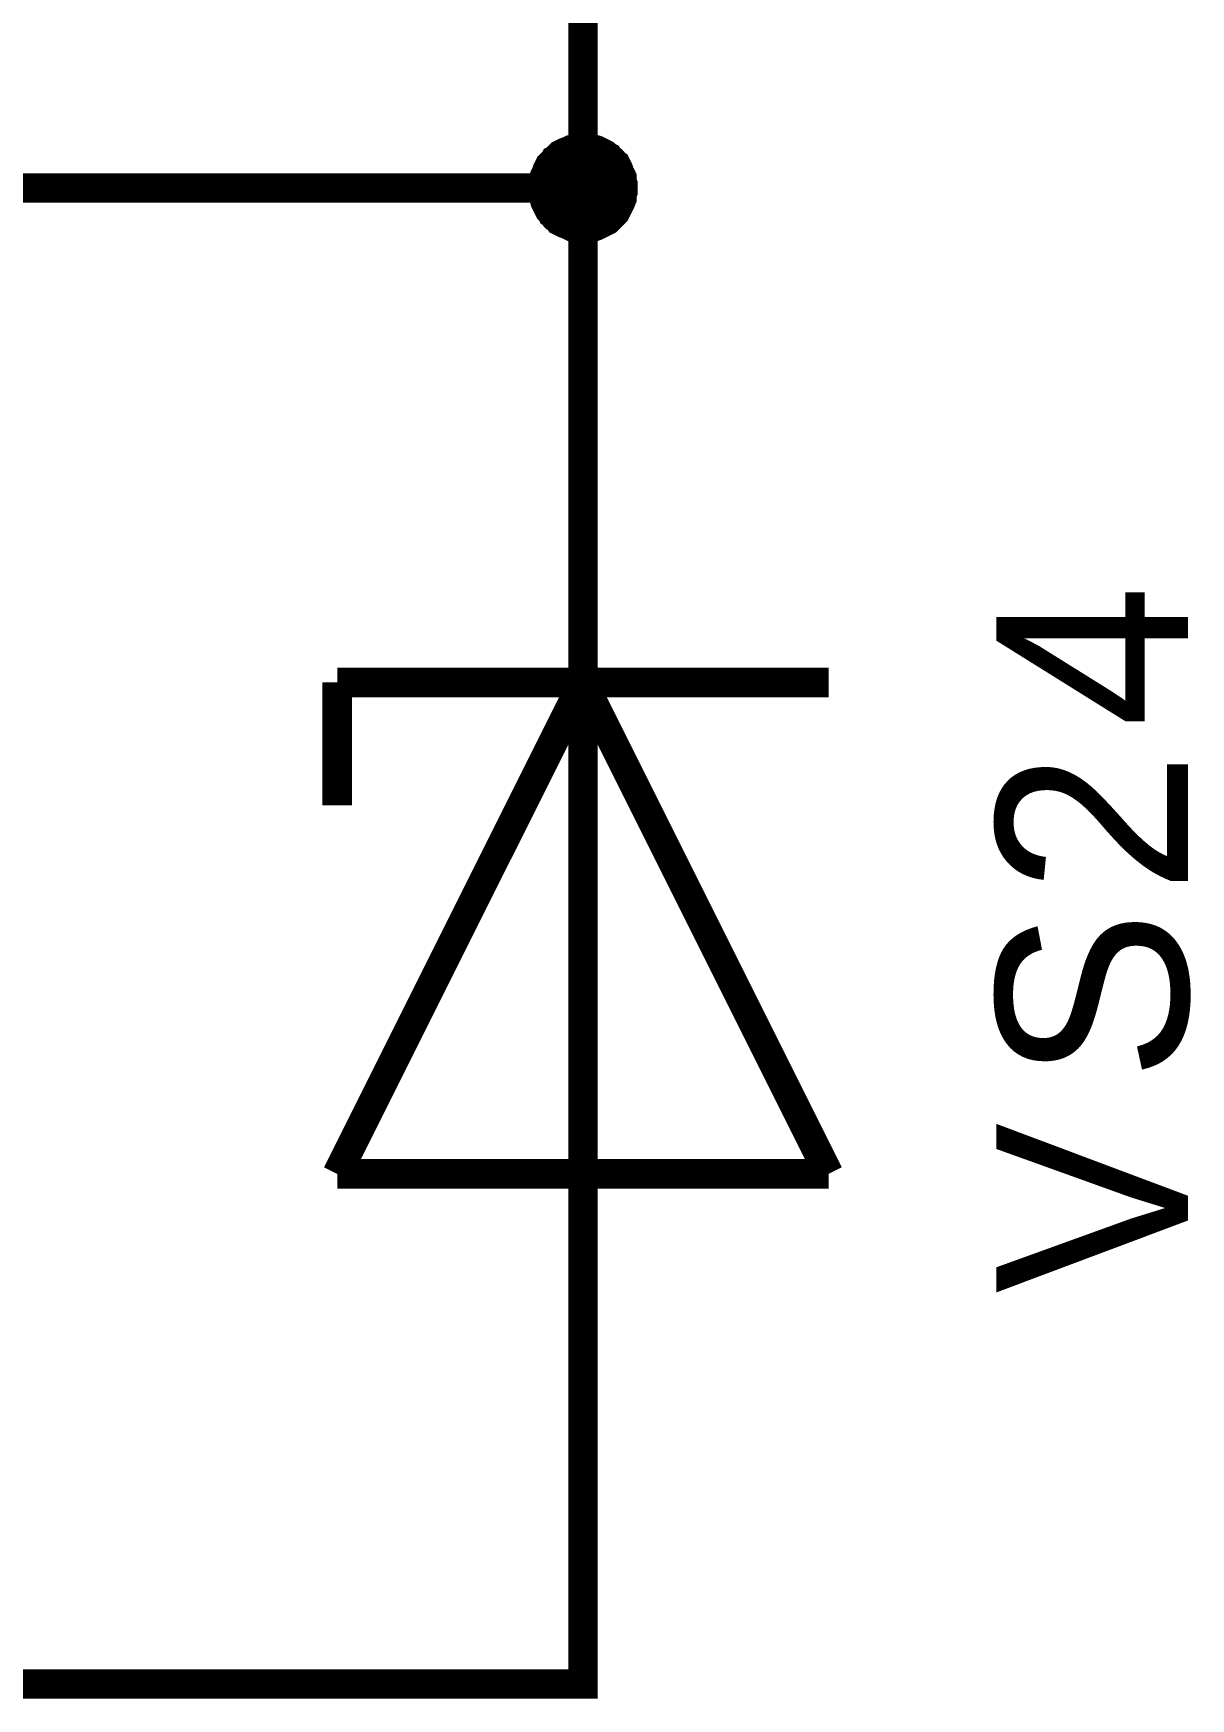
# Model space of a CAD drawing. Header units: millimetres. Extents: x 0 to 20.9, y 0 to 9.5.
# Drawn here: x 8.18 to 8.644, y 5.794 to 6.462 of the extents above; entities that cross this region are included whole.
import ezdxf

# ---------------------------------------------------------------- set-up
doc = ezdxf.new("R2010")
doc.units = ezdxf.units.MM
doc.header["$MEASUREMENT"] = 0
doc.layers.add('Sheet', color=255, linetype='Continuous')

msp = doc.modelspace()

# ---------------------------------------------------------------- linework, layer by layer
at = {"layer": 'Sheet'}
for points, const_width in [([(8.40017, 6.50598), (8.40017, 6.39989), (8.00002, 6.39989)], 0.0118), ([(8.38012, 6.39989), (8.38012, 6.40072), (8.38012, 6.40197), (8.38054, 6.40281), (8.38054, 6.40406), (8.38096, 6.4049), (8.38096, 6.40573), (8.38138, 6.40657), (8.38179, 6.4074), (8.38221, 6.40866), (8.38263, 6.40949), (8.38305, 6.41033), (8.38346, 6.41116), (8.3843, 6.412), (8.38472, 6.41242), (8.38555, 6.41325), (8.38597, 6.41409), (8.38681, 6.4145), (8.38764, 6.41534), (8.38806, 6.41576), (8.38889, 6.41659), (8.38973, 6.41701), (8.39056, 6.41743), (8.3914, 6.41785), (8.39265, 6.41826), (8.39349, 6.41868), (8.39432, 6.4191), (8.39516, 6.4191), (8.39599, 6.41952), (8.39725, 6.41952), (8.39808, 6.41993), (8.39934, 6.41993), (8.40017, 6.41993)], 0.0039), ([(8.38012, 6.39989), (8.38012, 6.40072), (8.38012, 6.40197), (8.38054, 6.40281), (8.38054, 6.40406), (8.38096, 6.4049), (8.38096, 6.40573), (8.38138, 6.40657), (8.38179, 6.4074), (8.38221, 6.40866), (8.38263, 6.40949), (8.38305, 6.41033), (8.38346, 6.41116), (8.3843, 6.412), (8.38472, 6.41242), (8.38555, 6.41325), (8.38597, 6.41409), (8.38681, 6.4145), (8.38764, 6.41534), (8.38806, 6.41576), (8.38889, 6.41659), (8.38973, 6.41701), (8.39056, 6.41743), (8.3914, 6.41785), (8.39265, 6.41826), (8.39349, 6.41868), (8.39432, 6.4191), (8.39516, 6.4191), (8.39599, 6.41952), (8.39725, 6.41952), (8.39808, 6.41993), (8.39934, 6.41993), (8.40017, 6.41993)], 0.0039), ([(8.38012, 6.39989), (8.38012, 6.40072), (8.38012, 6.40197), (8.38054, 6.40281), (8.38054, 6.40406), (8.38096, 6.4049), (8.38096, 6.40573), (8.38138, 6.40657), (8.38179, 6.4074), (8.38221, 6.40866), (8.38263, 6.40949), (8.38305, 6.41033), (8.38346, 6.41116), (8.3843, 6.412), (8.38472, 6.41242), (8.38555, 6.41325), (8.38597, 6.41409), (8.38681, 6.4145), (8.38764, 6.41534), (8.38806, 6.41576), (8.38889, 6.41659), (8.38973, 6.41701), (8.39056, 6.41743), (8.3914, 6.41785), (8.39265, 6.41826), (8.39349, 6.41868), (8.39432, 6.4191), (8.39516, 6.4191), (8.39599, 6.41952), (8.39725, 6.41952), (8.39808, 6.41993), (8.39934, 6.41993), (8.40017, 6.41993)], 0.0039), ([(8.38012, 6.39989), (8.38012, 6.40072), (8.38012, 6.40197), (8.38054, 6.40281), (8.38054, 6.40406), (8.38096, 6.4049), (8.38096, 6.40573), (8.38138, 6.40657), (8.38179, 6.4074), (8.38221, 6.40866), (8.38263, 6.40949), (8.38305, 6.41033), (8.38346, 6.41116), (8.3843, 6.412), (8.38472, 6.41242), (8.38555, 6.41325), (8.38597, 6.41409), (8.38681, 6.4145), (8.38764, 6.41534), (8.38806, 6.41576), (8.38889, 6.41659), (8.38973, 6.41701), (8.39056, 6.41743), (8.3914, 6.41785), (8.39265, 6.41826), (8.39349, 6.41868), (8.39432, 6.4191), (8.39516, 6.4191), (8.39599, 6.41952), (8.39725, 6.41952), (8.39808, 6.41993), (8.39934, 6.41993), (8.40017, 6.41993)], 0.0039), ([(8.38012, 6.39989), (8.38012, 6.40072), (8.38012, 6.40197), (8.38054, 6.40281), (8.38054, 6.40406), (8.38096, 6.4049), (8.38096, 6.40573), (8.38138, 6.40657), (8.38179, 6.4074), (8.38221, 6.40866), (8.38263, 6.40949), (8.38305, 6.41033), (8.38346, 6.41116), (8.3843, 6.412), (8.38472, 6.41242), (8.38555, 6.41325), (8.38597, 6.41409), (8.38681, 6.4145), (8.38764, 6.41534), (8.38806, 6.41576), (8.38889, 6.41659), (8.38973, 6.41701), (8.39056, 6.41743), (8.3914, 6.41785), (8.39265, 6.41826), (8.39349, 6.41868), (8.39432, 6.4191), (8.39516, 6.4191), (8.39599, 6.41952), (8.39725, 6.41952), (8.39808, 6.41993), (8.39934, 6.41993), (8.40017, 6.41993)], 0.0039), ([(8.38012, 6.39989), (8.38012, 6.40072), (8.38012, 6.40197), (8.38054, 6.40281), (8.38054, 6.40406), (8.38096, 6.4049), (8.38096, 6.40573), (8.38138, 6.40657), (8.38179, 6.4074), (8.38221, 6.40866), (8.38263, 6.40949), (8.38305, 6.41033), (8.38346, 6.41116), (8.3843, 6.412), (8.38472, 6.41242), (8.38555, 6.41325), (8.38597, 6.41409), (8.38681, 6.4145), (8.38764, 6.41534), (8.38806, 6.41576), (8.38889, 6.41659), (8.38973, 6.41701), (8.39056, 6.41743), (8.3914, 6.41785), (8.39265, 6.41826), (8.39349, 6.41868), (8.39432, 6.4191), (8.39516, 6.4191), (8.39599, 6.41952), (8.39725, 6.41952), (8.39808, 6.41993), (8.39934, 6.41993), (8.40017, 6.41993)], 0.0039), ([(8.38012, 6.39989), (8.38012, 6.40072), (8.38012, 6.40197), (8.38054, 6.40281), (8.38054, 6.40406), (8.38096, 6.4049), (8.38096, 6.40573), (8.38138, 6.40657), (8.38179, 6.4074), (8.38221, 6.40866), (8.38263, 6.40949), (8.38305, 6.41033), (8.38346, 6.41116), (8.3843, 6.412), (8.38472, 6.41242), (8.38555, 6.41325), (8.38597, 6.41409), (8.38681, 6.4145), (8.38764, 6.41534), (8.38806, 6.41576), (8.38889, 6.41659), (8.38973, 6.41701), (8.39056, 6.41743), (8.3914, 6.41785), (8.39265, 6.41826), (8.39349, 6.41868), (8.39432, 6.4191), (8.39516, 6.4191), (8.39599, 6.41952), (8.39725, 6.41952), (8.39808, 6.41993), (8.39934, 6.41993), (8.40017, 6.41993)], 0.0039), ([(8.38012, 6.39989), (8.38012, 6.40072), (8.38012, 6.40197), (8.38054, 6.40281), (8.38054, 6.40406), (8.38096, 6.4049), (8.38096, 6.40573), (8.38138, 6.40657), (8.38179, 6.4074), (8.38221, 6.40866), (8.38263, 6.40949), (8.38305, 6.41033), (8.38346, 6.41116), (8.3843, 6.412), (8.38472, 6.41242), (8.38555, 6.41325), (8.38597, 6.41409), (8.38681, 6.4145), (8.38764, 6.41534), (8.38806, 6.41576), (8.38889, 6.41659), (8.38973, 6.41701), (8.39056, 6.41743), (8.3914, 6.41785), (8.39265, 6.41826), (8.39349, 6.41868), (8.39432, 6.4191), (8.39516, 6.4191), (8.39599, 6.41952), (8.39725, 6.41952), (8.39808, 6.41993), (8.39934, 6.41993), (8.40017, 6.41993)], 0.0039), ([(8.40017, 6.41993), (8.40017, 6.41993)], 0.0039), ([(8.40017, 6.41993), (8.40142, 6.41993), (8.40226, 6.41993), (8.4031, 6.41952), (8.40435, 6.41952), (8.40518, 6.4191), (8.40602, 6.4191), (8.40727, 6.41868), (8.40811, 6.41826), (8.40894, 6.41785), (8.40978, 6.41743), (8.41061, 6.41701), (8.41145, 6.41659), (8.41228, 6.41576), (8.41312, 6.41534), (8.41354, 6.4145), (8.41437, 6.41409), (8.41521, 6.41325), (8.41563, 6.41242), (8.41646, 6.412), (8.41688, 6.41116), (8.4173, 6.41033), (8.41771, 6.40949), (8.41813, 6.40866), (8.41855, 6.4074), (8.41897, 6.40657), (8.41939, 6.40573), (8.4198, 6.4049), (8.4198, 6.40406), (8.4198, 6.40281), (8.42022, 6.40197), (8.42022, 6.40072), (8.42022, 6.39989)], 0.0039), ([(8.40017, 6.41993), (8.40017, 6.41993)], 0.0039), ([(8.40017, 6.41993), (8.40142, 6.41993), (8.40226, 6.41993), (8.4031, 6.41952), (8.40435, 6.41952), (8.40518, 6.4191), (8.40602, 6.4191), (8.40727, 6.41868), (8.40811, 6.41826), (8.40894, 6.41785), (8.40978, 6.41743), (8.41061, 6.41701), (8.41145, 6.41659), (8.41228, 6.41576), (8.41312, 6.41534), (8.41354, 6.4145), (8.41437, 6.41409), (8.41521, 6.41325), (8.41563, 6.41242), (8.41646, 6.412), (8.41688, 6.41116), (8.4173, 6.41033), (8.41771, 6.40949), (8.41813, 6.40866), (8.41855, 6.4074), (8.41897, 6.40657), (8.41939, 6.40573), (8.4198, 6.4049), (8.4198, 6.40406), (8.4198, 6.40281), (8.42022, 6.40197), (8.42022, 6.40072), (8.42022, 6.39989)], 0.0039), ([(8.40017, 6.41993), (8.40017, 6.41993)], 0.0039), ([(8.40017, 6.41993), (8.40142, 6.41993), (8.40226, 6.41993), (8.4031, 6.41952), (8.40435, 6.41952), (8.40518, 6.4191), (8.40602, 6.4191), (8.40727, 6.41868), (8.40811, 6.41826), (8.40894, 6.41785), (8.40978, 6.41743), (8.41061, 6.41701), (8.41145, 6.41659), (8.41228, 6.41576), (8.41312, 6.41534), (8.41354, 6.4145), (8.41437, 6.41409), (8.41521, 6.41325), (8.41563, 6.41242), (8.41646, 6.412), (8.41688, 6.41116), (8.4173, 6.41033), (8.41771, 6.40949), (8.41813, 6.40866), (8.41855, 6.4074), (8.41897, 6.40657), (8.41939, 6.40573), (8.4198, 6.4049), (8.4198, 6.40406), (8.4198, 6.40281), (8.42022, 6.40197), (8.42022, 6.40072), (8.42022, 6.39989)], 0.0039), ([(8.40017, 6.41993), (8.40017, 6.41993)], 0.0039), ([(8.40017, 6.41993), (8.40142, 6.41993), (8.40226, 6.41993), (8.4031, 6.41952), (8.40435, 6.41952), (8.40518, 6.4191), (8.40602, 6.4191), (8.40727, 6.41868), (8.40811, 6.41826), (8.40894, 6.41785), (8.40978, 6.41743), (8.41061, 6.41701), (8.41145, 6.41659), (8.41228, 6.41576), (8.41312, 6.41534), (8.41354, 6.4145), (8.41437, 6.41409), (8.41521, 6.41325), (8.41563, 6.41242), (8.41646, 6.412), (8.41688, 6.41116), (8.4173, 6.41033), (8.41771, 6.40949), (8.41813, 6.40866), (8.41855, 6.4074), (8.41897, 6.40657), (8.41939, 6.40573), (8.4198, 6.4049), (8.4198, 6.40406), (8.4198, 6.40281), (8.42022, 6.40197), (8.42022, 6.40072), (8.42022, 6.39989)], 0.0039), ([(8.40017, 6.41993), (8.40017, 6.41993)], 0.0039), ([(8.40017, 6.41993), (8.40142, 6.41993), (8.40226, 6.41993), (8.4031, 6.41952), (8.40435, 6.41952), (8.40518, 6.4191), (8.40602, 6.4191), (8.40727, 6.41868), (8.40811, 6.41826), (8.40894, 6.41785), (8.40978, 6.41743), (8.41061, 6.41701), (8.41145, 6.41659), (8.41228, 6.41576), (8.41312, 6.41534), (8.41354, 6.4145), (8.41437, 6.41409), (8.41521, 6.41325), (8.41563, 6.41242), (8.41646, 6.412), (8.41688, 6.41116), (8.4173, 6.41033), (8.41771, 6.40949), (8.41813, 6.40866), (8.41855, 6.4074), (8.41897, 6.40657), (8.41939, 6.40573), (8.4198, 6.4049), (8.4198, 6.40406), (8.4198, 6.40281), (8.42022, 6.40197), (8.42022, 6.40072), (8.42022, 6.39989)], 0.0039), ([(8.40017, 6.41993), (8.40017, 6.41993)], 0.0039), ([(8.40017, 6.41993), (8.40142, 6.41993), (8.40226, 6.41993), (8.4031, 6.41952), (8.40435, 6.41952), (8.40518, 6.4191), (8.40602, 6.4191), (8.40727, 6.41868), (8.40811, 6.41826), (8.40894, 6.41785), (8.40978, 6.41743), (8.41061, 6.41701), (8.41145, 6.41659), (8.41228, 6.41576), (8.41312, 6.41534), (8.41354, 6.4145), (8.41437, 6.41409), (8.41521, 6.41325), (8.41563, 6.41242), (8.41646, 6.412), (8.41688, 6.41116), (8.4173, 6.41033), (8.41771, 6.40949), (8.41813, 6.40866), (8.41855, 6.4074), (8.41897, 6.40657), (8.41939, 6.40573), (8.4198, 6.4049), (8.4198, 6.40406), (8.4198, 6.40281), (8.42022, 6.40197), (8.42022, 6.40072), (8.42022, 6.39989)], 0.0039), ([(8.40017, 6.41993), (8.40017, 6.41993)], 0.0039), ([(8.40017, 6.41993), (8.40142, 6.41993), (8.40226, 6.41993), (8.4031, 6.41952), (8.40435, 6.41952), (8.40518, 6.4191), (8.40602, 6.4191), (8.40727, 6.41868), (8.40811, 6.41826), (8.40894, 6.41785), (8.40978, 6.41743), (8.41061, 6.41701), (8.41145, 6.41659), (8.41228, 6.41576), (8.41312, 6.41534), (8.41354, 6.4145), (8.41437, 6.41409), (8.41521, 6.41325), (8.41563, 6.41242), (8.41646, 6.412), (8.41688, 6.41116), (8.4173, 6.41033), (8.41771, 6.40949), (8.41813, 6.40866), (8.41855, 6.4074), (8.41897, 6.40657), (8.41939, 6.40573), (8.4198, 6.4049), (8.4198, 6.40406), (8.4198, 6.40281), (8.42022, 6.40197), (8.42022, 6.40072), (8.42022, 6.39989)], 0.0039), ([(8.40017, 6.41993), (8.40017, 6.41993)], 0.0039), ([(8.40017, 6.41993), (8.40142, 6.41993), (8.40226, 6.41993), (8.4031, 6.41952), (8.40435, 6.41952), (8.40518, 6.4191), (8.40602, 6.4191), (8.40727, 6.41868), (8.40811, 6.41826), (8.40894, 6.41785), (8.40978, 6.41743), (8.41061, 6.41701), (8.41145, 6.41659), (8.41228, 6.41576), (8.41312, 6.41534), (8.41354, 6.4145), (8.41437, 6.41409), (8.41521, 6.41325), (8.41563, 6.41242), (8.41646, 6.412), (8.41688, 6.41116), (8.4173, 6.41033), (8.41771, 6.40949), (8.41813, 6.40866), (8.41855, 6.4074), (8.41897, 6.40657), (8.41939, 6.40573), (8.4198, 6.4049), (8.4198, 6.40406), (8.4198, 6.40281), (8.42022, 6.40197), (8.42022, 6.40072), (8.42022, 6.39989)], 0.0039), ([(8.40017, 6.37984), (8.39934, 6.37984), (8.39808, 6.37984), (8.39725, 6.38025), (8.39599, 6.38025), (8.39516, 6.38025), (8.39432, 6.38067), (8.39349, 6.38109), (8.39265, 6.38151), (8.3914, 6.38192), (8.39056, 6.38234), (8.38973, 6.38276), (8.38889, 6.38318), (8.38806, 6.3836), (8.38764, 6.38443), (8.38681, 6.38485), (8.38597, 6.38568), (8.38555, 6.38652), (8.38472, 6.38694), (8.3843, 6.38777), (8.38346, 6.38861), (8.38305, 6.38944), (8.38263, 6.39028), (8.38221, 6.39111), (8.38179, 6.39195), (8.38138, 6.39278), (8.38096, 6.39404), (8.38096, 6.39487), (8.38054, 6.39571), (8.38054, 6.39696), (8.38012, 6.3978), (8.38012, 6.39863), (8.38012, 6.39989)], 0.0039), ([(8.38012, 6.39989), (8.38012, 6.39989)], 0.0039), ([(8.40017, 6.37984), (8.39934, 6.37984), (8.39808, 6.37984), (8.39725, 6.38025), (8.39599, 6.38025), (8.39516, 6.38025), (8.39432, 6.38067), (8.39349, 6.38109), (8.39265, 6.38151), (8.3914, 6.38192), (8.39056, 6.38234), (8.38973, 6.38276), (8.38889, 6.38318), (8.38806, 6.3836), (8.38764, 6.38443), (8.38681, 6.38485), (8.38597, 6.38568), (8.38555, 6.38652), (8.38472, 6.38694), (8.3843, 6.38777), (8.38346, 6.38861), (8.38305, 6.38944), (8.38263, 6.39028), (8.38221, 6.39111), (8.38179, 6.39195), (8.38138, 6.39278), (8.38096, 6.39404), (8.38096, 6.39487), (8.38054, 6.39571), (8.38054, 6.39696), (8.38012, 6.3978), (8.38012, 6.39863), (8.38012, 6.39989)], 0.0039), ([(8.38012, 6.39989), (8.38012, 6.39989)], 0.0039), ([(8.40017, 6.37984), (8.39934, 6.37984), (8.39808, 6.37984), (8.39725, 6.38025), (8.39599, 6.38025), (8.39516, 6.38025), (8.39432, 6.38067), (8.39349, 6.38109), (8.39265, 6.38151), (8.3914, 6.38192), (8.39056, 6.38234), (8.38973, 6.38276), (8.38889, 6.38318), (8.38806, 6.3836), (8.38764, 6.38443), (8.38681, 6.38485), (8.38597, 6.38568), (8.38555, 6.38652), (8.38472, 6.38694), (8.3843, 6.38777), (8.38346, 6.38861), (8.38305, 6.38944), (8.38263, 6.39028), (8.38221, 6.39111), (8.38179, 6.39195), (8.38138, 6.39278), (8.38096, 6.39404), (8.38096, 6.39487), (8.38054, 6.39571), (8.38054, 6.39696), (8.38012, 6.3978), (8.38012, 6.39863), (8.38012, 6.39989)], 0.0039), ([(8.38012, 6.39989), (8.38012, 6.39989)], 0.0039), ([(8.40017, 6.37984), (8.39934, 6.37984), (8.39808, 6.37984), (8.39725, 6.38025), (8.39599, 6.38025), (8.39516, 6.38025), (8.39432, 6.38067), (8.39349, 6.38109), (8.39265, 6.38151), (8.3914, 6.38192), (8.39056, 6.38234), (8.38973, 6.38276), (8.38889, 6.38318), (8.38806, 6.3836), (8.38764, 6.38443), (8.38681, 6.38485), (8.38597, 6.38568), (8.38555, 6.38652), (8.38472, 6.38694), (8.3843, 6.38777), (8.38346, 6.38861), (8.38305, 6.38944), (8.38263, 6.39028), (8.38221, 6.39111), (8.38179, 6.39195), (8.38138, 6.39278), (8.38096, 6.39404), (8.38096, 6.39487), (8.38054, 6.39571), (8.38054, 6.39696), (8.38012, 6.3978), (8.38012, 6.39863), (8.38012, 6.39989)], 0.0039), ([(8.38012, 6.39989), (8.38012, 6.39989)], 0.0039), ([(8.40017, 6.37984), (8.39934, 6.37984), (8.39808, 6.37984), (8.39725, 6.38025), (8.39599, 6.38025), (8.39516, 6.38025), (8.39432, 6.38067), (8.39349, 6.38109), (8.39265, 6.38151), (8.3914, 6.38192), (8.39056, 6.38234), (8.38973, 6.38276), (8.38889, 6.38318), (8.38806, 6.3836), (8.38764, 6.38443), (8.38681, 6.38485), (8.38597, 6.38568), (8.38555, 6.38652), (8.38472, 6.38694), (8.3843, 6.38777), (8.38346, 6.38861), (8.38305, 6.38944), (8.38263, 6.39028), (8.38221, 6.39111), (8.38179, 6.39195), (8.38138, 6.39278), (8.38096, 6.39404), (8.38096, 6.39487), (8.38054, 6.39571), (8.38054, 6.39696), (8.38012, 6.3978), (8.38012, 6.39863), (8.38012, 6.39989)], 0.0039), ([(8.38012, 6.39989), (8.38012, 6.39989)], 0.0039), ([(8.40017, 6.37984), (8.39934, 6.37984), (8.39808, 6.37984), (8.39725, 6.38025), (8.39599, 6.38025), (8.39516, 6.38025), (8.39432, 6.38067), (8.39349, 6.38109), (8.39265, 6.38151), (8.3914, 6.38192), (8.39056, 6.38234), (8.38973, 6.38276), (8.38889, 6.38318), (8.38806, 6.3836), (8.38764, 6.38443), (8.38681, 6.38485), (8.38597, 6.38568), (8.38555, 6.38652), (8.38472, 6.38694), (8.3843, 6.38777), (8.38346, 6.38861), (8.38305, 6.38944), (8.38263, 6.39028), (8.38221, 6.39111), (8.38179, 6.39195), (8.38138, 6.39278), (8.38096, 6.39404), (8.38096, 6.39487), (8.38054, 6.39571), (8.38054, 6.39696), (8.38012, 6.3978), (8.38012, 6.39863), (8.38012, 6.39989)], 0.0039), ([(8.38012, 6.39989), (8.38012, 6.39989)], 0.0039), ([(8.40017, 6.37984), (8.39934, 6.37984), (8.39808, 6.37984), (8.39725, 6.38025), (8.39599, 6.38025), (8.39516, 6.38025), (8.39432, 6.38067), (8.39349, 6.38109), (8.39265, 6.38151), (8.3914, 6.38192), (8.39056, 6.38234), (8.38973, 6.38276), (8.38889, 6.38318), (8.38806, 6.3836), (8.38764, 6.38443), (8.38681, 6.38485), (8.38597, 6.38568), (8.38555, 6.38652), (8.38472, 6.38694), (8.3843, 6.38777), (8.38346, 6.38861), (8.38305, 6.38944), (8.38263, 6.39028), (8.38221, 6.39111), (8.38179, 6.39195), (8.38138, 6.39278), (8.38096, 6.39404), (8.38096, 6.39487), (8.38054, 6.39571), (8.38054, 6.39696), (8.38012, 6.3978), (8.38012, 6.39863), (8.38012, 6.39989)], 0.0039), ([(8.38012, 6.39989), (8.38012, 6.39989)], 0.0039), ([(8.40017, 6.37984), (8.39934, 6.37984), (8.39808, 6.37984), (8.39725, 6.38025), (8.39599, 6.38025), (8.39516, 6.38025), (8.39432, 6.38067), (8.39349, 6.38109), (8.39265, 6.38151), (8.3914, 6.38192), (8.39056, 6.38234), (8.38973, 6.38276), (8.38889, 6.38318), (8.38806, 6.3836), (8.38764, 6.38443), (8.38681, 6.38485), (8.38597, 6.38568), (8.38555, 6.38652), (8.38472, 6.38694), (8.3843, 6.38777), (8.38346, 6.38861), (8.38305, 6.38944), (8.38263, 6.39028), (8.38221, 6.39111), (8.38179, 6.39195), (8.38138, 6.39278), (8.38096, 6.39404), (8.38096, 6.39487), (8.38054, 6.39571), (8.38054, 6.39696), (8.38012, 6.3978), (8.38012, 6.39863), (8.38012, 6.39989)], 0.0039), ([(8.38012, 6.39989), (8.38012, 6.39989)], 0.0039), ([(8.40017, 6.29964), (8.40017, 6.39989)], 0.0118), ([(8.42022, 6.39989), (8.42022, 6.39863), (8.42022, 6.3978), (8.4198, 6.39696), (8.4198, 6.39571), (8.4198, 6.39487), (8.41939, 6.39404), (8.41897, 6.39278), (8.41855, 6.39195), (8.41813, 6.39111), (8.41771, 6.39028), (8.4173, 6.38944), (8.41688, 6.38861), (8.41646, 6.38777), (8.41563, 6.38694), (8.41521, 6.38652), (8.41437, 6.38568), (8.41354, 6.38485), (8.41312, 6.38443), (8.41228, 6.3836), (8.41145, 6.38318), (8.41061, 6.38276), (8.40978, 6.38234), (8.40894, 6.38192), (8.40811, 6.38151), (8.40727, 6.38109), (8.40602, 6.38067), (8.40518, 6.38025), (8.40435, 6.38025), (8.4031, 6.38025), (8.40226, 6.37984), (8.40142, 6.37984), (8.40017, 6.37984)], 0.0039), ([(8.42022, 6.39989), (8.42022, 6.39863), (8.42022, 6.3978), (8.4198, 6.39696), (8.4198, 6.39571), (8.4198, 6.39487), (8.41939, 6.39404), (8.41897, 6.39278), (8.41855, 6.39195), (8.41813, 6.39111), (8.41771, 6.39028), (8.4173, 6.38944), (8.41688, 6.38861), (8.41646, 6.38777), (8.41563, 6.38694), (8.41521, 6.38652), (8.41437, 6.38568), (8.41354, 6.38485), (8.41312, 6.38443), (8.41228, 6.3836), (8.41145, 6.38318), (8.41061, 6.38276), (8.40978, 6.38234), (8.40894, 6.38192), (8.40811, 6.38151), (8.40727, 6.38109), (8.40602, 6.38067), (8.40518, 6.38025), (8.40435, 6.38025), (8.4031, 6.38025), (8.40226, 6.37984), (8.40142, 6.37984), (8.40017, 6.37984)], 0.0039), ([(8.42022, 6.39989), (8.42022, 6.39863), (8.42022, 6.3978), (8.4198, 6.39696), (8.4198, 6.39571), (8.4198, 6.39487), (8.41939, 6.39404), (8.41897, 6.39278), (8.41855, 6.39195), (8.41813, 6.39111), (8.41771, 6.39028), (8.4173, 6.38944), (8.41688, 6.38861), (8.41646, 6.38777), (8.41563, 6.38694), (8.41521, 6.38652), (8.41437, 6.38568), (8.41354, 6.38485), (8.41312, 6.38443), (8.41228, 6.3836), (8.41145, 6.38318), (8.41061, 6.38276), (8.40978, 6.38234), (8.40894, 6.38192), (8.40811, 6.38151), (8.40727, 6.38109), (8.40602, 6.38067), (8.40518, 6.38025), (8.40435, 6.38025), (8.4031, 6.38025), (8.40226, 6.37984), (8.40142, 6.37984), (8.40017, 6.37984)], 0.0039), ([(8.42022, 6.39989), (8.42022, 6.39863), (8.42022, 6.3978), (8.4198, 6.39696), (8.4198, 6.39571), (8.4198, 6.39487), (8.41939, 6.39404), (8.41897, 6.39278), (8.41855, 6.39195), (8.41813, 6.39111), (8.41771, 6.39028), (8.4173, 6.38944), (8.41688, 6.38861), (8.41646, 6.38777), (8.41563, 6.38694), (8.41521, 6.38652), (8.41437, 6.38568), (8.41354, 6.38485), (8.41312, 6.38443), (8.41228, 6.3836), (8.41145, 6.38318), (8.41061, 6.38276), (8.40978, 6.38234), (8.40894, 6.38192), (8.40811, 6.38151), (8.40727, 6.38109), (8.40602, 6.38067), (8.40518, 6.38025), (8.40435, 6.38025), (8.4031, 6.38025), (8.40226, 6.37984), (8.40142, 6.37984), (8.40017, 6.37984)], 0.0039), ([(8.42022, 6.39989), (8.42022, 6.39863), (8.42022, 6.3978), (8.4198, 6.39696), (8.4198, 6.39571), (8.4198, 6.39487), (8.41939, 6.39404), (8.41897, 6.39278), (8.41855, 6.39195), (8.41813, 6.39111), (8.41771, 6.39028), (8.4173, 6.38944), (8.41688, 6.38861), (8.41646, 6.38777), (8.41563, 6.38694), (8.41521, 6.38652), (8.41437, 6.38568), (8.41354, 6.38485), (8.41312, 6.38443), (8.41228, 6.3836), (8.41145, 6.38318), (8.41061, 6.38276), (8.40978, 6.38234), (8.40894, 6.38192), (8.40811, 6.38151), (8.40727, 6.38109), (8.40602, 6.38067), (8.40518, 6.38025), (8.40435, 6.38025), (8.4031, 6.38025), (8.40226, 6.37984), (8.40142, 6.37984), (8.40017, 6.37984)], 0.0039), ([(8.42022, 6.39989), (8.42022, 6.39863), (8.42022, 6.3978), (8.4198, 6.39696), (8.4198, 6.39571), (8.4198, 6.39487), (8.41939, 6.39404), (8.41897, 6.39278), (8.41855, 6.39195), (8.41813, 6.39111), (8.41771, 6.39028), (8.4173, 6.38944), (8.41688, 6.38861), (8.41646, 6.38777), (8.41563, 6.38694), (8.41521, 6.38652), (8.41437, 6.38568), (8.41354, 6.38485), (8.41312, 6.38443), (8.41228, 6.3836), (8.41145, 6.38318), (8.41061, 6.38276), (8.40978, 6.38234), (8.40894, 6.38192), (8.40811, 6.38151), (8.40727, 6.38109), (8.40602, 6.38067), (8.40518, 6.38025), (8.40435, 6.38025), (8.4031, 6.38025), (8.40226, 6.37984), (8.40142, 6.37984), (8.40017, 6.37984)], 0.0039), ([(8.42022, 6.39989), (8.42022, 6.39863), (8.42022, 6.3978), (8.4198, 6.39696), (8.4198, 6.39571), (8.4198, 6.39487), (8.41939, 6.39404), (8.41897, 6.39278), (8.41855, 6.39195), (8.41813, 6.39111), (8.41771, 6.39028), (8.4173, 6.38944), (8.41688, 6.38861), (8.41646, 6.38777), (8.41563, 6.38694), (8.41521, 6.38652), (8.41437, 6.38568), (8.41354, 6.38485), (8.41312, 6.38443), (8.41228, 6.3836), (8.41145, 6.38318), (8.41061, 6.38276), (8.40978, 6.38234), (8.40894, 6.38192), (8.40811, 6.38151), (8.40727, 6.38109), (8.40602, 6.38067), (8.40518, 6.38025), (8.40435, 6.38025), (8.4031, 6.38025), (8.40226, 6.37984), (8.40142, 6.37984), (8.40017, 6.37984)], 0.0039), ([(8.42022, 6.39989), (8.42022, 6.39863), (8.42022, 6.3978), (8.4198, 6.39696), (8.4198, 6.39571), (8.4198, 6.39487), (8.41939, 6.39404), (8.41897, 6.39278), (8.41855, 6.39195), (8.41813, 6.39111), (8.41771, 6.39028), (8.4173, 6.38944), (8.41688, 6.38861), (8.41646, 6.38777), (8.41563, 6.38694), (8.41521, 6.38652), (8.41437, 6.38568), (8.41354, 6.38485), (8.41312, 6.38443), (8.41228, 6.3836), (8.41145, 6.38318), (8.41061, 6.38276), (8.40978, 6.38234), (8.40894, 6.38192), (8.40811, 6.38151), (8.40727, 6.38109), (8.40602, 6.38067), (8.40518, 6.38025), (8.40435, 6.38025), (8.4031, 6.38025), (8.40226, 6.37984), (8.40142, 6.37984), (8.40017, 6.37984)], 0.0039), ([(8.42022, 6.39989), (8.42022, 6.39989), (8.42022, 6.39989), (8.42022, 6.39989), (8.42022, 6.39989), (8.42022, 6.39989), (8.42022, 6.39989), (8.42022, 6.39989), (8.42022, 6.39989), (8.42022, 6.39989), (8.42022, 6.39989), (8.42022, 6.39989), (8.42022, 6.39989), (8.42022, 6.39989), (8.42022, 6.39989), (8.42022, 6.39989), (8.42022, 6.39989), (8.42022, 6.39989), (8.42022, 6.39989), (8.42022, 6.39989), (8.42022, 6.39989), (8.42022, 6.39989), (8.42022, 6.39989), (8.42022, 6.39989), (8.42022, 6.39989), (8.42022, 6.39989), (8.42022, 6.39989), (8.42022, 6.39989), (8.42022, 6.39989), (8.42022, 6.39989), (8.42022, 6.39989), (8.42022, 6.39989), (8.42022, 6.39989)], 0.0039), ([(8.42022, 6.39989), (8.42022, 6.39989)], 0.0039), ([(8.42022, 6.39989), (8.42022, 6.39989), (8.42022, 6.39989), (8.42022, 6.39989), (8.42022, 6.39989), (8.42022, 6.39989), (8.42022, 6.39989), (8.42022, 6.39989), (8.42022, 6.39989), (8.42022, 6.39989), (8.42022, 6.39989), (8.42022, 6.39989), (8.42022, 6.39989), (8.42022, 6.39989), (8.42022, 6.39989), (8.42022, 6.39989), (8.42022, 6.39989), (8.42022, 6.39989), (8.42022, 6.39989), (8.42022, 6.39989), (8.42022, 6.39989), (8.42022, 6.39989), (8.42022, 6.39989), (8.42022, 6.39989), (8.42022, 6.39989), (8.42022, 6.39989), (8.42022, 6.39989), (8.42022, 6.39989), (8.42022, 6.39989), (8.42022, 6.39989), (8.42022, 6.39989), (8.42022, 6.39989), (8.42022, 6.39989)], 0.0039), ([(8.42022, 6.39989), (8.42022, 6.39989)], 0.0039), ([(8.42022, 6.39989), (8.42022, 6.39989), (8.42022, 6.39989), (8.42022, 6.39989), (8.42022, 6.39989), (8.42022, 6.39989), (8.42022, 6.39989), (8.42022, 6.39989), (8.42022, 6.39989), (8.42022, 6.39989), (8.42022, 6.39989), (8.42022, 6.39989), (8.42022, 6.39989), (8.42022, 6.39989), (8.42022, 6.39989), (8.42022, 6.39989), (8.42022, 6.39989), (8.42022, 6.39989), (8.42022, 6.39989), (8.42022, 6.39989), (8.42022, 6.39989), (8.42022, 6.39989), (8.42022, 6.39989), (8.42022, 6.39989), (8.42022, 6.39989), (8.42022, 6.39989), (8.42022, 6.39989), (8.42022, 6.39989), (8.42022, 6.39989), (8.42022, 6.39989), (8.42022, 6.39989), (8.42022, 6.39989), (8.42022, 6.39989)], 0.0039), ([(8.42022, 6.39989), (8.42022, 6.39989)], 0.0039), ([(8.42022, 6.39989), (8.42022, 6.39989), (8.42022, 6.39989), (8.42022, 6.39989), (8.42022, 6.39989), (8.42022, 6.39989), (8.42022, 6.39989), (8.42022, 6.39989), (8.42022, 6.39989), (8.42022, 6.39989), (8.42022, 6.39989), (8.42022, 6.39989), (8.42022, 6.39989), (8.42022, 6.39989), (8.42022, 6.39989), (8.42022, 6.39989), (8.42022, 6.39989), (8.42022, 6.39989), (8.42022, 6.39989), (8.42022, 6.39989), (8.42022, 6.39989), (8.42022, 6.39989), (8.42022, 6.39989), (8.42022, 6.39989), (8.42022, 6.39989), (8.42022, 6.39989), (8.42022, 6.39989), (8.42022, 6.39989), (8.42022, 6.39989), (8.42022, 6.39989), (8.42022, 6.39989), (8.42022, 6.39989), (8.42022, 6.39989)], 0.0039), ([(8.42022, 6.39989), (8.42022, 6.39989)], 0.0039), ([(8.42022, 6.39989), (8.42022, 6.39989), (8.42022, 6.39989), (8.42022, 6.39989), (8.42022, 6.39989), (8.42022, 6.39989), (8.42022, 6.39989), (8.42022, 6.39989), (8.42022, 6.39989), (8.42022, 6.39989), (8.42022, 6.39989), (8.42022, 6.39989), (8.42022, 6.39989), (8.42022, 6.39989), (8.42022, 6.39989), (8.42022, 6.39989), (8.42022, 6.39989), (8.42022, 6.39989), (8.42022, 6.39989), (8.42022, 6.39989), (8.42022, 6.39989), (8.42022, 6.39989), (8.42022, 6.39989), (8.42022, 6.39989), (8.42022, 6.39989), (8.42022, 6.39989), (8.42022, 6.39989), (8.42022, 6.39989), (8.42022, 6.39989), (8.42022, 6.39989), (8.42022, 6.39989), (8.42022, 6.39989), (8.42022, 6.39989)], 0.0039), ([(8.42022, 6.39989), (8.42022, 6.39989)], 0.0039), ([(8.42022, 6.39989), (8.42022, 6.39989), (8.42022, 6.39989), (8.42022, 6.39989), (8.42022, 6.39989), (8.42022, 6.39989), (8.42022, 6.39989), (8.42022, 6.39989), (8.42022, 6.39989), (8.42022, 6.39989), (8.42022, 6.39989), (8.42022, 6.39989), (8.42022, 6.39989), (8.42022, 6.39989), (8.42022, 6.39989), (8.42022, 6.39989), (8.42022, 6.39989), (8.42022, 6.39989), (8.42022, 6.39989), (8.42022, 6.39989), (8.42022, 6.39989), (8.42022, 6.39989), (8.42022, 6.39989), (8.42022, 6.39989), (8.42022, 6.39989), (8.42022, 6.39989), (8.42022, 6.39989), (8.42022, 6.39989), (8.42022, 6.39989), (8.42022, 6.39989), (8.42022, 6.39989), (8.42022, 6.39989), (8.42022, 6.39989)], 0.0039), ([(8.42022, 6.39989), (8.42022, 6.39989)], 0.0039), ([(8.42022, 6.39989), (8.42022, 6.39989), (8.42022, 6.39989), (8.42022, 6.39989), (8.42022, 6.39989), (8.42022, 6.39989), (8.42022, 6.39989), (8.42022, 6.39989), (8.42022, 6.39989), (8.42022, 6.39989), (8.42022, 6.39989), (8.42022, 6.39989), (8.42022, 6.39989), (8.42022, 6.39989), (8.42022, 6.39989), (8.42022, 6.39989), (8.42022, 6.39989), (8.42022, 6.39989), (8.42022, 6.39989), (8.42022, 6.39989), (8.42022, 6.39989), (8.42022, 6.39989), (8.42022, 6.39989), (8.42022, 6.39989), (8.42022, 6.39989), (8.42022, 6.39989), (8.42022, 6.39989), (8.42022, 6.39989), (8.42022, 6.39989), (8.42022, 6.39989), (8.42022, 6.39989), (8.42022, 6.39989), (8.42022, 6.39989)], 0.0039), ([(8.42022, 6.39989), (8.42022, 6.39989)], 0.0039), ([(8.42022, 6.39989), (8.42022, 6.39989), (8.42022, 6.39989), (8.42022, 6.39989), (8.42022, 6.39989), (8.42022, 6.39989), (8.42022, 6.39989), (8.42022, 6.39989), (8.42022, 6.39989), (8.42022, 6.39989), (8.42022, 6.39989), (8.42022, 6.39989), (8.42022, 6.39989), (8.42022, 6.39989), (8.42022, 6.39989), (8.42022, 6.39989), (8.42022, 6.39989), (8.42022, 6.39989), (8.42022, 6.39989), (8.42022, 6.39989), (8.42022, 6.39989), (8.42022, 6.39989), (8.42022, 6.39989), (8.42022, 6.39989), (8.42022, 6.39989), (8.42022, 6.39989), (8.42022, 6.39989), (8.42022, 6.39989), (8.42022, 6.39989), (8.42022, 6.39989), (8.42022, 6.39989), (8.42022, 6.39989), (8.42022, 6.39989)], 0.0039), ([(8.42022, 6.39989), (8.42022, 6.39989)], 0.0039), ([(8.40017, 6.20148), (8.40017, 6.29964)], 0.0118), ([(8.49875, 6.20148), (8.3016, 6.20148)], 0.0118), ([(8.3016, 6.00433), (8.40017, 6.20148)], 0.0118), ([(8.3016, 6.20148), (8.3016, 6.15219)], 0.0118), ([(8.40017, 6.00433), (8.40017, 6.20148)], 0.0118), ([(8.40017, 6.20148), (8.49875, 6.00433)], 0.0118), ([(8.49875, 6.00433), (8.3016, 6.00433)], 0.0118), ([(8.40017, 6.00433), (8.40017, 5.90617)], 0.0118), ([(8.40017, 5.90617), (8.40017, 5.79966), (8.00002, 5.79966)], 0.0118)]:
    msp.add_lwpolyline(points, dxfattribs=dict(at, const_width=const_width))
at = {"layer": 'Sheet', "const_width": 0.02}
msp.add_lwpolyline([(8.39, 6.4, 1), (8.41, 6.4, 1)], format="xyb", close=True, dxfattribs=at)

# ---------------------------------------------------------------- texts
at = {"layer": 'Sheet'}
for s, p in [('4', (8.64285, 6.18352)), ('2', (8.64285, 6.11669)), ('S', (8.64285, 6.04151)), ('V', (8.64285, 5.9563))]:
    msp.add_text(s, height=0.07686, rotation=90, dxfattribs=at).set_placement(p)

doc.saveas('drawing.dxf')
